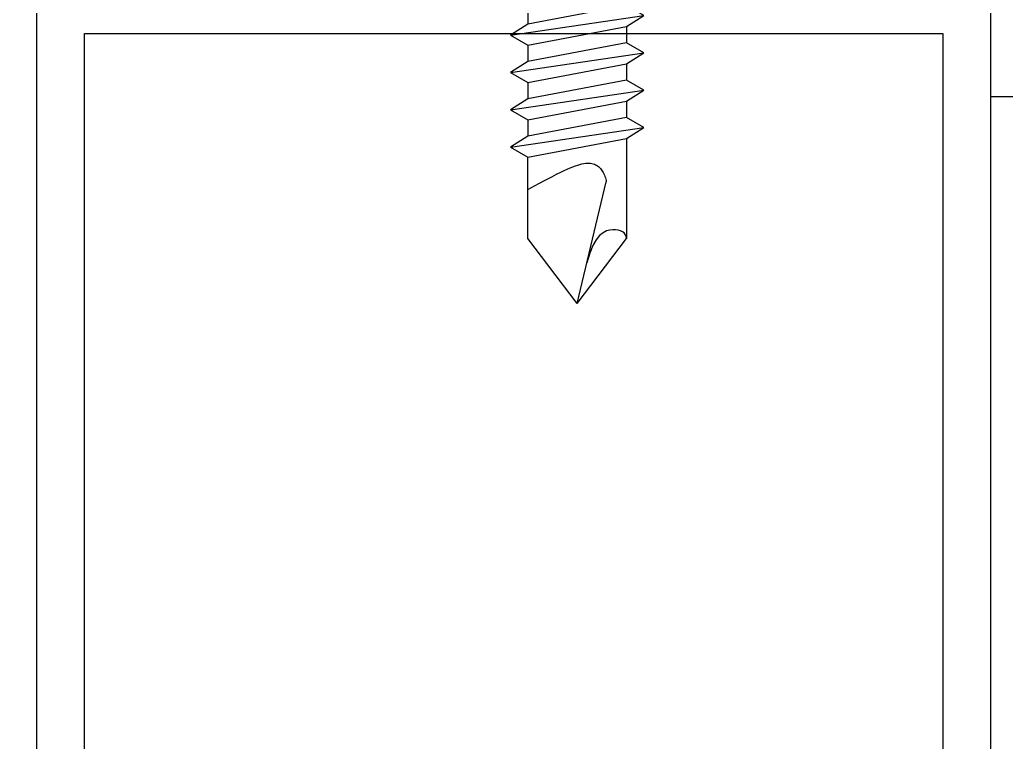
# Model space of a CAD drawing. Header units: millimetres. Extents: x -547695 to 905972, y -1055718 to 167349.
# Drawn here: x -516261.1 to -516037.6, y -1036435 to -1036271.4 of the extents above; entities that cross this region are included whole.
import ezdxf

# ---------------------------------------------------------------- set-up
doc = ezdxf.new("R2010")
doc.units = ezdxf.units.MM
for name, color, linetype, lineweight in [('View-XTD-CT Cua$0$View-XĐL-CT Cửa$0$Hatch - Vietduc', 250, 'Continuous', 5), ('View-XTD-CT Cua$0$View-XĐL-CT Cửa$0$KT-NetThay', 7, 'Continuous', 18), ('View-XTD-CT Cua$0$View-XĐL-CT Cửa$0$Profile - Vietduc', 14, 'Continuous', 30)]:
    doc.layers.add(name, color=color, linetype=linetype, lineweight=lineweight)
doc.layers.add('View-XTD-CT Cua$0$View-XĐL-CT Cửa$0$Screw', color=253, linetype='Continuous')

# ---------------------------------------------------------------- blocks, each defined once
blk = doc.blocks.new('View-XTD-CT Cua$0$View-XĐL-CT Cửa$0$ph sd 4.2x25 (elev)')
at = {"layer": 'View-XTD-CT Cua$0$View-XĐL-CT Cửa$0$Screw'}
for q in [(22.952, 1.552), (21.169, 0.917)]:
    blk.add_line((25, 0), q, dxfattribs=at)
for points in [[(16.554, -2.1), (16.87, -1.552), (16.282, 1.552), (15.938, 2.1), (15.622, 1.552), (16.21, -1.552), (16.554, -2.1), (15.938, 2.1)], [(17.729, -2.1), (18.045, -1.552), (17.457, 1.552), (17.113, 2.1), (16.797, 1.552), (17.385, -1.552), (17.729, -2.1), (17.113, 2.1)], [(18.904, -2.1), (19.22, -1.552), (18.632, 1.552), (18.289, 2.1), (17.972, 1.552), (18.56, -1.552), (18.904, -2.1), (18.289, 2.1)], [(20.079, -2.1), (20.395, -1.552), (19.808, 1.552), (19.464, 2.1), (19.147, 1.552), (19.735, -1.552), (20.079, -2.1), (19.464, 2.1)], [(16.282, 1.552), (16.797, 1.552)], [(17.457, 1.552), (17.972, 1.552)], [(18.632, 1.552), (19.147, 1.552)], [(19.808, 1.552), (22.952, 1.552)], [(22.952, 1.552), (22.885, 1.541), (22.828, 1.516), (22.779, 1.478), (22.739, 1.427), (22.709, 1.366), (22.688, 1.293), (22.677, 1.212), (22.676, 1.122), (22.687, 1.024), (22.716, 0.921), (22.772, 0.815), (22.862, 0.707), (22.993, 0.6), (23.176, 0.496), (23.416, 0.397), (23.722, 0.306)], [(21.416, -1.552), (21.228, -1.209), (21.107, -0.985), (21.009, -0.799), (20.93, -0.645), (20.867, -0.516), (20.815, -0.407), (20.772, -0.31), (20.733, -0.22), (20.699, -0.135), (20.67, -0.056), (20.644, 0.018), (20.623, 0.087), (20.607, 0.152), (20.594, 0.212), (20.586, 0.269), (20.583, 0.323), (20.583, 0.373), (20.587, 0.42), (20.594, 0.464), (20.604, 0.505), (20.617, 0.543), (20.632, 0.578), (20.648, 0.61), (20.666, 0.64), (20.686, 0.668), (20.708, 0.693), (20.731, 0.717), (20.756, 0.739), (20.784, 0.76), (20.814, 0.781), (20.846, 0.801), (20.881, 0.822), (20.918, 0.841), (20.958, 0.86), (20.998, 0.877), (21.04, 0.892), (21.083, 0.903), (21.126, 0.912), (21.169, 0.917)], [(25, 0), (22.952, -1.552), (20.395, -1.552)], [(15.695, -1.552), (16.21, -1.552)], [(16.87, -1.552), (17.385, -1.552)], [(18.045, -1.552), (18.56, -1.552)], [(19.22, -1.552), (19.735, -1.552)]]:
    blk.add_lwpolyline(points, dxfattribs=at)
blk = doc.blocks.new('View-XTD-CT Cua$0$View-XĐL-CT Cửa$0$A$C77827696')
at = {"layer": 'View-XTD-CT Cua$0$View-XĐL-CT Cửa$0$Hatch - Vietduc'}
blk.add_lwpolyline([(-4349.36, 726.93), (-4099.14, 726.93), (-4099.14, 1924.84), (-4349.36, 1924.84)], close=True, dxfattribs=at)
at = {"layer": 'View-XTD-CT Cua$0$View-XĐL-CT Cửa$0$Profile - Vietduc'}
for points in [[(-4099.14, 1830.23), (-3949.14, 1830.23), (-3949.14, 1530.23), (-4099.14, 1530.23)], [(-4091.64, 1822.73), (-3956.64, 1822.73), (-3956.64, 1537.73), (-4091.64, 1537.73)], [(-3944.14, 1807.73), (-3874.14, 1807.73), (-3874.14, 1812.73), (-3949.14, 1812.73), (-3949.14, 1547.73), (-3874.14, 1547.73), (-3874.14, 1552.73), (-3944.14, 1552.73)]]:
    blk.add_lwpolyline(points, close=True, dxfattribs=at)
at = {"layer": 'View-XTD-CT Cua$0$View-XĐL-CT Cửa$0$Screw', "xscale": 4.999999999999999, "yscale": 4.999999999999999, "zscale": 4.999999999999999, "rotation": 270}
blk.add_blockref('View-XTD-CT Cua$0$View-XĐL-CT Cửa$0$ph sd 4.2x25 (elev)', (-4014.14, 1905.23), dxfattribs=at)

msp = doc.modelspace()

# ---------------------------------------------------------------- block references
at = {"layer": 'View-XTD-CT Cua$0$View-XĐL-CT Cửa$0$KT-NetThay', "xscale": 1.44, "yscale": 1.44, "zscale": 1.44}
msp.add_blockref('View-XTD-CT Cua$0$View-XĐL-CT Cửa$0$A$C77827696', (-510354.47, -1038899.17), dxfattribs=at)

doc.saveas('drawing.dxf')
